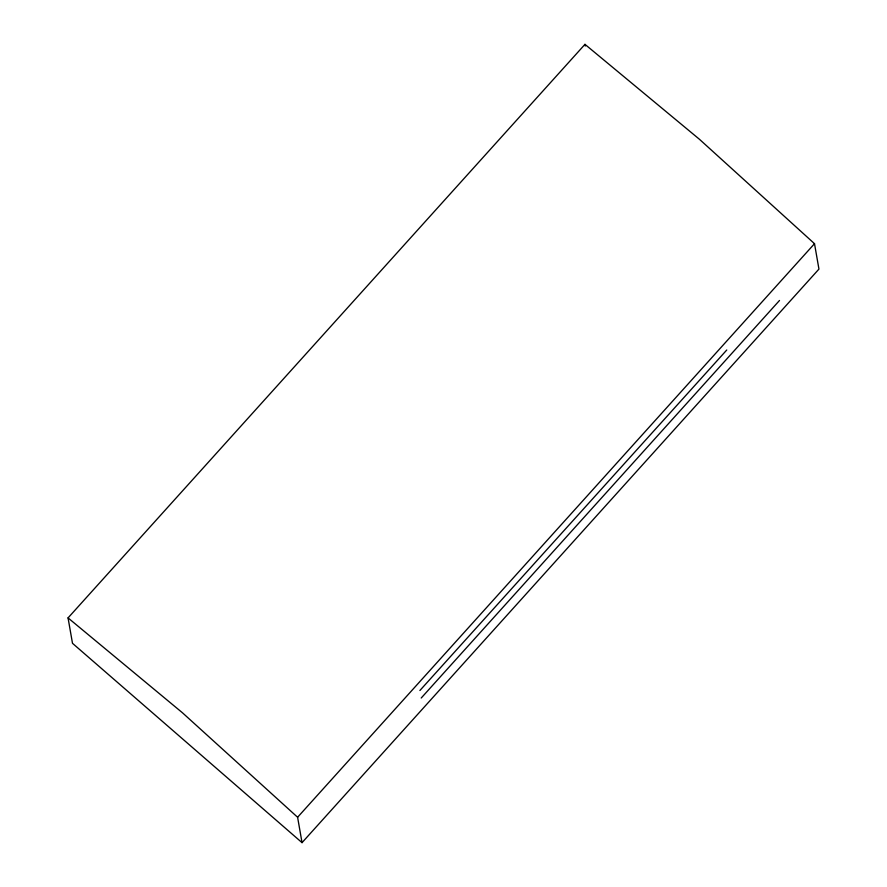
<?xml version="1.0" encoding="UTF-8"?>
<svg xmlns="http://www.w3.org/2000/svg" width="887" height="887" viewBox="0 0 887 887"><rect width="100%" height="100%" fill="white"/><g stroke="black" fill="none" stroke-linecap="round" stroke-linejoin="round"><path stroke-width="1.33" d="M68.055 617.906L584.965 44.35L699.444 139.281L814.51 243.692L818.945 269.094L302.035 842.65L72.49 643.308L68.055 617.906L182.522 712.838L297.6 817.249L302.035 842.65M297.6 817.249L814.51 243.692M419.906 690.496L726.763 349.999M421.214 698.025L779.507 300.471M584.965 44.35L585.254 46.046"/></g></svg>
